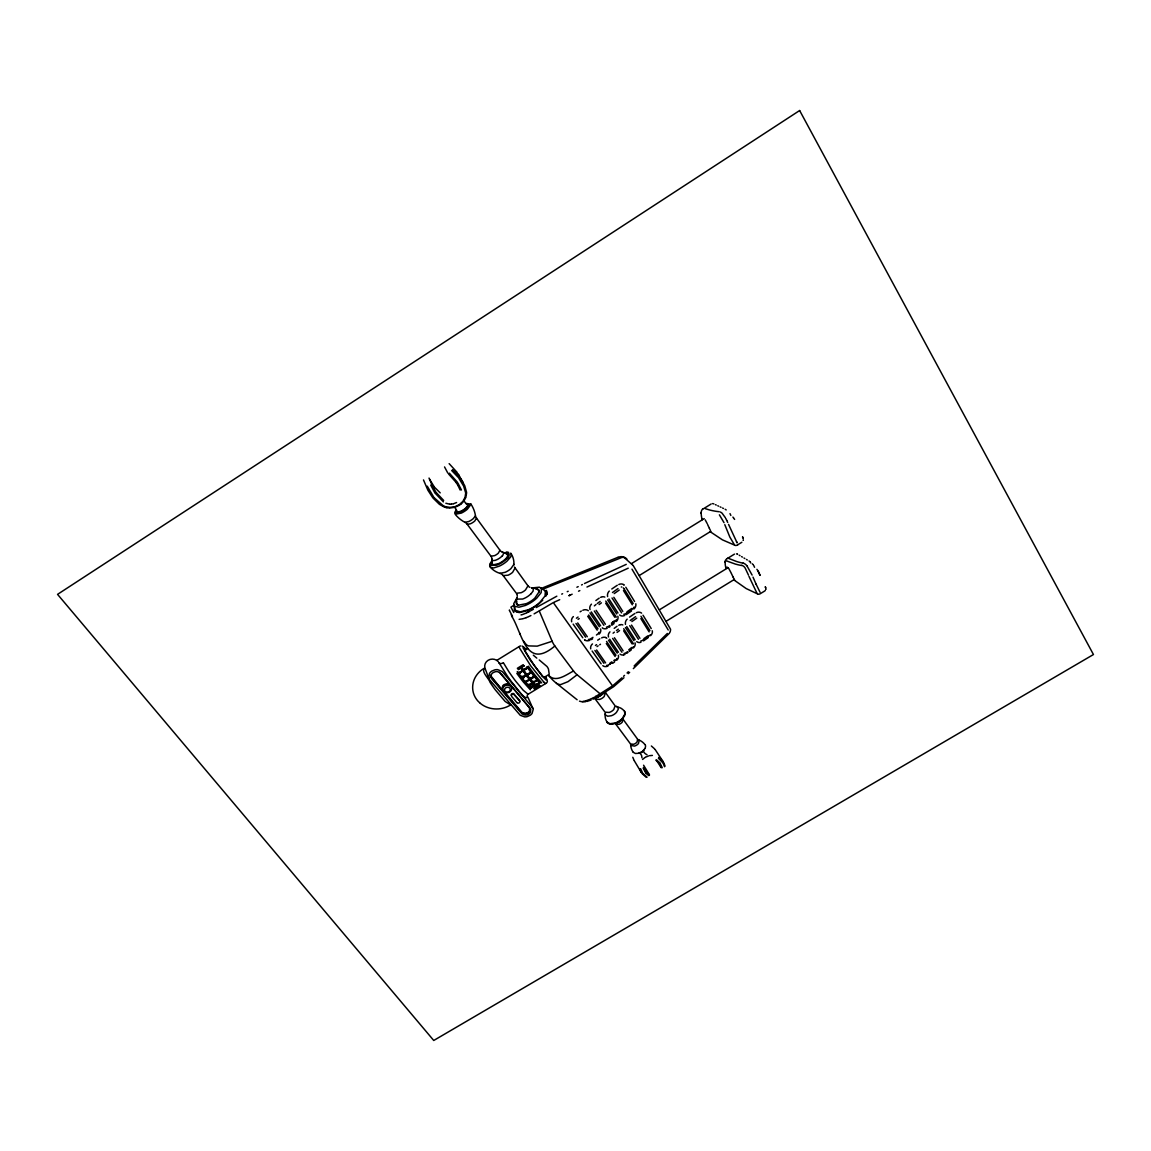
<?xml version="1.0" encoding="UTF-8"?>
<svg xmlns="http://www.w3.org/2000/svg" width="1151" height="1151" viewBox="0 0 1151 1151"><rect width="100%" height="100%" fill="white"/><g stroke="black" fill="none" stroke-linecap="round" stroke-linejoin="round"><path stroke-width="1.5" d="M465.651 493.347L465.09 497.074M466.587 493.016L465.896 497.103M468.198 504.785L466.069 507.807A21.97 20.963 3.5 0 1 461.047 511.145L457.235 512.281L456.63 510.9A6.877 6.546 1 0 0 457.019 511.936M493.261 564.868L498.743 563.558A24.185 22.833 -3.2 0 0 504.57 559.774C506.152 558.753 509.893 554.379 506.267 553.717M534.841 685.42L532.755 682.931M544.193 677.392L549.228 674.299L548.466 669.091A12.488 11.395 -8.6 0 0 548.308 668.717L548.207 668.501A13.049 11.898 -8.5 0 0 546.941 666.458L539.244 659.969M641.941 757.818L641.697 755.962A9.395 8.33 -14.2 0 0 641.107 754.639L639.855 753.128A4.287 3.813 -14.7 0 1 638.647 753.272L635.438 753.488L633.223 752.279M511.361 695.693L511.159 694.571A1.856 1.683 -6.8 0 1 513.475 693.578M536.078 686.442L535.1 685.406M475.435 515.921L475.435 515.547A31.077 29.437 2.9 0 0 472.126 506.066L471.047 504.267L467.335 509.246A29.394 28.056 4.2 0 1 465.234 510.843A28.904 27.595 4.2 0 1 461.407 513.073L455.149 514.281A31.724 30.314 -0.9 0 0 464.975 522.338L468.759 521.532A18.977 18.056 1.6 0 0 473.306 518.583L475.435 515.921L475.737 516.67A6.302 6 -1.7 0 0 475.895 517.058L476.082 517.432A6.589 6.259 -1.7 0 0 476.528 518.123L474.802 520.986A16.157 15.366 0.9 0 1 470.442 523.777L467.263 524.324A6.589 6.244 0.5 0 0 464.99 522.324M765.89 588.852L765.89 588.823A4.489 4.086 -27.3 0 1 765.789 589.341M743.287 539.848L743.287 539.819A4.69 4.331 -28.8 0 1 743.186 540.323M670.414 631.065L670.558 629.698M514.411 607.124L514.324 610.174A3.511 3.252 -7 0 0 515.058 611.296L519.777 612.533L527.331 610.663A39.019 36.53 -6.4 0 0 531.575 608.678A46.04 43.177 -6 0 0 538.826 603.858L542.711 600.232M517.144 596.952L517.116 598.592A1.655 1.539 -7.1 0 0 517.475 599.095L522.612 599.052A21.466 20.071 -6.7 0 0 530.769 593.974M670.227 631.64L669.637 632.877M532.366 682.845L529.834 679.493M464.86 497.721L462.975 501.16M491.146 674.961L491.06 677.579A4.057 3.698 -5.4 0 0 491.693 678.63L522.05 713.98L525.043 715.073A6.129 5.539 -7.7 0 0 527.316 714.771L527.748 714.613A5.352 4.834 -7.7 0 0 528.942 713.965A5.697 5.151 -7.7 0 0 530.424 712.411L530.784 709.261A3.64 3.295 -7.8 0 0 530.323 708.498L500.325 672.86L497.649 671.652A6.345 5.784 -5.5 0 0 495.29 671.724L493.117 672.63A5.913 5.381 -5.5 0 0 491.549 674.213L491.146 674.961A3.511 3.208 -5.3 0 0 491.837 677.148L502.642 690.542A3.539 3.223 -6.3 0 0 503.174 691.406M465.68 497.707L464.026 500.814L465.234 502.627A5.108 4.863 0.6 0 0 466.673 503.951M546.639 594.664L545.919 596.117M726.324 567.515L726.209 568.421M644.934 748.582L642.287 751.488L638.618 753.286M669.306 633.352L633.338 668.616M491.707 561.256L490.599 562.825A5.87 5.51 -4.4 0 0 489.679 565.659M462.558 501.678L459.508 504.455M463.148 501.951L461.465 503.663M516.842 598.031L513.691 603.771L515.13 609.483A3.208 2.978 -7 0 0 515.59 610.39L520.281 611.857L528.482 609.699A41.623 39.005 -6.2 0 0 539.776 602.462L545.013 596.031L545.401 591.312M644.114 749.79A4.604 4.1 -14.7 0 1 643.308 751.042L642.805 751.56A6.82 6.072 -14.6 0 1 640.79 752.826L639.855 753.128M616.389 621.497L617.08 620.634A6.834 6.316 -15.4 0 0 617.31 620.26A6.1 5.626 -15.5 0 0 617.641 619.612A5.64 5.208 -15.5 0 0 617.828 616.245M591.456 604.146L590.837 604.922A6.733 6.23 -14.3 0 0 590.492 605.455A5.582 5.179 -14.3 0 0 589.772 608.203A6.129 5.669 -14.3 0 0 590.06 609.555M633.41 608.131L633.395 608.16A6.863 6.345 -17.2 0 1 632.877 608.649L632.748 608.764A12.963 12.014 -17 0 1 632.129 609.267L627.252 612.677M609.944 631.856L609.181 632.82A5.798 5.323 -15.2 0 0 608.462 634.374A5.251 4.82 -15.1 0 0 608.361 636.316A5.884 5.41 -15.2 0 0 608.534 636.992M633.525 647.898L634.518 646.56A5.41 4.949 -16.2 0 0 635.179 643.495A5.87 5.367 -16.2 0 0 635.035 642.92L635.007 642.833M637.021 662.962L667.35 633.453M599.124 634.129L599.757 633.381A5.568 5.122 -13.8 0 0 600.606 629.007M616.922 660.127L617.526 659.394A6.244 5.712 -14.6 0 0 617.785 659.019A5.223 4.777 -14.7 0 0 618.332 655.279M636.374 663.638L635.582 664.472M635.05 665.019L634.129 665.969M642.546 759.444L645.135 757.416M594.362 605.872L596.031 604.462M530.827 594.017L533.086 591.11L533.301 588.679M629.64 672.313L628.23 673.68M628.345 671.738L627.079 672.961M624.518 675.407L623.554 676.313M623.957 677.738L613.684 686.658L600.951 694.816M621.928 677.81L613.051 685.478M613.08 633.208L614.375 632.144M630.244 620.533L631.511 619.555M612.476 592.52L618.029 588.564M461.278 503.821L459.94 504.843M741.863 542.25L737.59 544.869M631.77 647.452L628.849 649.711M614.433 620.878L611.397 623.209M577.111 674.759L568.033 681.651L560.782 684.557A6.143 5.582 -10.4 0 1 558.062 684.14L556.437 683.277A50.586 46.371 -13 0 1 552.451 679.709A52.486 48.141 -13.2 0 1 548.782 675.551C555.904 682.989 566.522 674.587 573.515 670.99A24.545 22.444 -13.1 0 0 577.111 674.759L600.117 693.794M614.217 593.585L619.209 590.075M631.913 621.554L636.748 618.145M576.421 618.216L578.075 617.037M595.412 645.495L596.578 644.646M631.784 608.447L626.978 611.814M629.28 650.358L632.144 648.128A12.373 11.337 -15.9 0 0 632.546 647.783L632.748 647.581A6.906 6.331 -16.1 0 0 633.136 647.179L633.151 647.164A4.273 3.899 -16.2 0 0 633.467 646.747M629.252 651.437L631.295 649.869M614.202 628.36L617.008 626.273M616.461 630.561L618.317 629.165M617.094 632.417L619.555 630.547M611.613 624.13L614.763 621.713A12.258 11.323 -15.1 0 0 615.253 621.295L615.454 621.094A6.863 6.331 -15.4 0 0 615.871 620.648L615.9 620.619A4.273 3.942 -15.5 0 0 616.202 620.216M611.8 625.266L614.044 623.569M614.692 659.911L613.9 660.487M627.41 651.783L626.777 652.243A12.848 11.769 -15.4 0 1 626.216 652.617L625.928 652.79A6.777 6.201 -15.6 0 1 625.425 653.049M628.072 652.329L626.748 653.322M612.634 622.274L613.627 621.511M595.873 600.563L599.167 598.146M599.11 604.563L601.398 602.836M610.001 625.338L609.181 625.928A12.632 11.668 -14.6 0 1 608.634 626.288L608.476 626.374A7.021 6.474 -14.8 0 1 607.857 626.705M597.311 603.512L600.117 601.398M498.311 661.71A7.611 6.964 -5.1 0 0 484.873 667.695C480.471 671.565 488.916 678.256 490.009 682.241A179.47 166.147 -18.9 0 0 495.405 689.981L505.145 701.448L510.67 704.987A2.734 2.46 -6.8 0 1 511.159 704.743M610.073 626.576L608.893 627.396M578.075 619.367L579.241 618.576M597.024 646.603L598.146 645.84M643.898 638.618L647.855 635.856M629.568 617.109L634.877 613.483M631.568 619.497L635.597 616.691M644.718 639.006L649.006 635.971A12.316 11.309 -17.6 0 0 649.423 635.64L649.639 635.467A6.705 6.158 -17.7 0 0 650.042 635.079L650.056 635.05A4.144 3.784 -17.8 0 0 650.387 634.676M611.785 588.995L617.281 585.255M643.985 639.51L643.265 639.985M627.079 612.792L626.504 613.181A13.035 12.071 -16.5 0 1 626 613.483L625.756 613.627A6.978 6.46 -16.6 0 1 625.194 613.915M648.229 637.596L643.51 640.891M631.568 610.951L626.23 614.62M703.16 508.943L711.117 504.009M596.448 635.007L597.024 634.589A12.632 11.639 -13.4 0 0 597.657 634.1L597.873 633.913A6.618 6.1 -13.6 0 0 598.362 633.438L598.391 633.41A4.259 3.913 -13.7 0 0 598.707 633.021M614.375 661.12L615.008 660.66A12.301 11.251 -14.3 0 0 615.584 660.199L615.756 660.055A6.834 6.244 -14.5 0 0 616.202 659.638A4.172 3.813 -14.6 0 0 616.562 659.206M614.562 662.026L612.591 663.364M580.09 611.828L581.341 611.037M598.448 639.654L597.686 640.172M600.491 644.272L599.7 644.79M598.995 639.294L599.786 638.776M611.857 661.854L609.814 663.221M612.274 662.53L610.231 663.882M592.966 637.337L591.571 638.244A12.618 11.639 -12.9 0 1 590.722 638.733L590.521 638.834A6.791 6.244 -13.1 0 1 589.916 639.093M534.179 676.356L530.079 678.831M610.159 663.94L609.57 664.314A11.913 10.891 -13.9 0 1 608.836 664.717L608.634 664.832A6.633 6.057 -14 0 1 608.059 665.091M592.607 638.834L591.413 639.568M459.307 505.26L455.264 507.145M458.932 504.829L455.091 506.584M513.864 605.282L510.915 607.124L513.792 612.562M539.085 610.98L553.314 602.592L612.519 685.881L598.995 694.485M536.222 607.555L556.825 596.189M631.395 563.673L704.225 518.612M496.8 660.401L519.374 646.445A3.18 2.921 -7.4 0 1 520.669 645.912M639.251 575.529L710.901 531.287M544.869 676.989C544.207 679.335 539.848 672.04 538.812 671.393A186.102 172.42 -23.8 0 1 534.021 665.048L525.36 651.552A12.747 11.711 -8.7 0 1 524.842 650.344L527.734 648.473M517.331 668.299L523.245 664.659M518.094 669.177L523.993 665.551M518.396 669.666C521.748 665.465 524.381 673.119 518.482 672.644L518.108 672.126M524.295 666.026C518.713 667.12 525.446 672.716 527.201 667.278L526.827 666.76M518.396 673.076L522.64 670.457M523.46 669.954L527.734 667.335M518.597 673.364L522.842 670.745M523.662 670.242L527.935 667.609M521.791 677.694L526.05 675.076M526.856 674.572L531.115 671.954M521.993 677.953L526.252 675.335M527.057 674.831L531.316 672.227M529.259 679.378C519.547 686.341 523.576 669.436 529.172 679.291M525.302 682.126L529.532 679.522M530.352 679.018L534.582 676.428M734.453 554.12L726.655 558.954A4.546 4.187 -26.8 0 0 726.267 559.271M528.438 685.305L532.266 682.96M533.273 682.5L537.488 679.91M530.928 687.938C543.157 676.889 518.482 692.197 534.726 685.608M531.244 688.255C532.625 684.859 539.042 686.125 533.474 688.154M539.805 683.003C534.827 683.291 535.603 688.341 539.287 684.629M659.494 609.757L727.993 567.716A6.892 6.345 -25.8 0 1 728.928 568.781L731.345 573.342M534.366 689.204L540.136 685.665M666.256 621.195L734.309 579.471L734.669 580.104M600.52 695.075L599.815 695.492M598.937 694.528L595.714 696.413M538.064 611.584L534.107 613.871M599.585 695.636L598.391 696.326M573.515 670.99L554.868 646.028C526.64 669.709 522.856 635.525 512.454 617.396M533.373 609.267L531.201 610.519M642.905 640.215L642.661 640.344A6.604 6.043 -17.2 0 1 642.172 640.603M456.573 502.527L453.638 503.721M598.218 696.441L594.635 698.384A25.955 23.624 -12.3 0 0 602.966 693.564M595.643 696.441L594.909 696.859M645.553 757.171L648.66 755.905M530.165 611.08L529.748 611.31M541.358 588.406L617.886 557.329M529.302 611.541L528.626 611.9M593.715 697.492L592.017 698.369M542.941 589.154L621.914 557.429A6.676 6.244 -18.2 0 1 624.259 557.573L633.093 565.429M528.726 611.843L527.949 612.246M594.578 698.412L592.938 699.218M584.478 583.514L626.245 564.364M586.952 587.039L628.23 568.177M530.913 615.555L528.64 616.634M527.877 612.274L527.043 612.692M582.392 584.55L581.557 584.967M553.991 602.261L559.703 599.7M579.816 590.592L578.521 591.211M578.205 586.607L576.881 587.24M591.47 698.628L590.765 698.974M624.935 654.387L624.979 654.372A6.503 5.942 -15.5 0 1 624.23 654.674A5.496 5.021 -15.5 0 1 623.583 654.861M618.763 625.238L620.13 624.748M526.453 612.965L522.468 614.548M572.162 594.204L571.5 594.506M570.033 595.182L569.169 595.571M570.896 594.779L569.4 595.47M600.592 597.355L601.628 596.966M568.177 591.269L567.227 591.7M568.954 595.671L569.702 595.326M589.988 699.319L585.83 700.844M624.748 615.411L624.461 615.54A5.611 5.179 -16.5 0 1 622.633 615.986A4.302 3.985 -16.5 0 1 619.626 614.951M527.949 616.936L526.151 617.684M562.609 593.729L561.717 594.117M591.096 700.038L586.852 701.463M554.868 646.028A26.387 24.315 -12.2 0 1 552.149 641.28L537.186 646.143L528.467 645.898A8.158 7.51 -8.2 0 1 526.252 644.603L523.662 641.251M526.007 617.742L523.345 618.619M618.216 557.199L620.288 556.724A8.014 7.496 -18 0 1 626.489 558.638L626.849 559.012M466.213 503.634L469.45 503.951L466.443 508.008A24.315 23.207 3.8 0 1 464.054 509.879A22.718 21.668 3.6 0 1 460.702 511.749L455.882 513.029L455.796 510.915A12.244 11.625 0.3 0 1 456.415 510.109A5.007 4.762 2.5 0 0 455.724 508.8L454.631 507.332L450.127 507.994M532.539 587.888L539.387 587.183L544.581 590.463A3.208 2.993 -9.5 0 1 545.315 591.182L546.063 592.247M504.642 552.84L506.397 552.422M466.284 503.692L467.162 503.462M521.863 614.72L521.015 614.922M454.458 506.771L450.343 507.332M522.597 618.821L519.115 619.353M504.857 552.926C510.181 550.538 510.454 557.055 506.339 559.156A28.214 26.66 -2.9 0 1 496.656 565.184L490.772 565.4M585.154 701.017L582.881 701.391M453.149 503.85L451.437 504.109M649.682 755.66L652.401 755.416M585.557 701.722L582.953 701.894M506.757 552.365L507.289 552.322A6.69 6.287 -5.7 0 1 508.598 552.336M612.706 724.051L612.087 724.108A5.798 5.208 -13.4 0 1 607.009 722.411M451.235 504.124L449.969 504.138M467.004 504.167L468.126 504.526M449.394 507.979L446.962 507.749M449.609 507.332L445.552 506.641M536.078 588.837L538.193 589.398A2.302 2.144 -8.9 0 1 538.812 589.959A2.863 2.676 -8.8 0 1 539.172 591.672L534.769 598.218A30.171 28.228 -6.5 0 1 526.338 603.656L518.238 605.196A2.719 2.532 -7.1 0 1 516.468 604.016A3.755 3.482 -7.2 0 1 516.598 601.498M449.408 504.109L445.869 503.26M582.305 701.851L579.485 701.16M446.689 507.706L444.991 507.289M727.044 567.198L727.245 567.256A3.136 2.877 -26.1 0 1 727.993 567.731M623.338 556.955L622.864 556.839A7.884 7.381 -18 0 0 621.713 556.681M511.26 553.832L510.799 556.825L507.001 561.141A31.106 29.394 -2.8 0 1 503.318 563.932A31.235 29.509 -2.8 0 1 499.217 566.177L493.578 567.975L490.441 567.299A20.517 19.322 -5.5 0 0 499.98 573.356L505.26 572.277A21.711 20.445 -4.3 0 0 510.958 568.594L513.907 564.35A5.309 4.992 -7.1 0 0 513.907 565.04M734.611 545.128L722.454 539.862L710.21 531.719M513.475 693.564L519.302 700.081M444.329 507.073L439.437 504.354L433.208 498.239M757.502 593.887L746.179 588.564L734.496 580.334M444.876 506.411L443.308 505.749M647.006 754.768L645.366 753.761A10.373 9.222 -15.5 0 1 644.085 752.423L643.308 751.042M705.347 508.684L709.606 509.979A59.19 55.593 -34.7 0 0 712.34 510.627L714.08 510.972A55.003 51.622 -34.3 0 0 719.03 511.691M715.433 504.656L716.253 505.044M717.778 505.764L718.612 506.167M722.569 508.023L723.432 508.44M720.152 506.886L721.015 507.289M443.106 505.649L434.215 497.764M737.532 554.221L737.59 554.264A4.748 4.374 -27.4 0 0 736.482 553.818M646.286 777.342L641.913 773.4M649.193 774.623L646.617 772.623M647.092 777.213L642.963 773.501M648.862 775.645L646.258 773.601M536.452 686.039L535.546 685.233M725.144 509.26L726.209 509.936M739.187 555.199L739.992 555.674M741.575 556.595L742.395 557.084M743.992 558.019L744.826 558.508M746.452 559.458L747.301 559.962M749.013 560.983L749.992 561.702M523.604 647.265L526.05 649.509M546.006 679.939L542.351 676.256M651.365 745.992L654.674 748.941M719.389 514.828L724.022 522.683M655.782 760.135L658.689 762.739M443.408 501.894L435.136 493.16M658.775 757.315L663.336 761.948L655.178 749.574M656.574 759.905L659.652 762.681M658.401 758.236L662.947 762.883M536.798 658.127L533.316 655.178M443.667 500.44L436.186 492.499M556.437 683.277L577.111 699.75M449.135 463.637L457.235 472.514M440.214 492.873L434.675 487.391M480.327 703.362L482.327 704.844A24.559 22.329 -5.6 0 0 510.497 705.016M480.125 703.189L478.053 701.204A24.157 21.955 -5.6 0 1 473.593 693.564L473.378 692.816A24.588 22.344 -5.6 0 1 483.794 668.501M448.559 473.982L456.199 482.528M452.516 469.651L459.177 476.629M523.676 647.121L525.978 649.423M449.336 473.162L457.321 482.14M451.696 470.529L458.141 477.291M530.381 689.852L523.446 682.097A204.49 189.498 -23.7 0 1 517.734 674.615L516.813 673.335M544.006 682.313L530.74 665.868L519.748 648.358A6.028 5.539 -7.7 0 1 519.187 646.603M530.784 688.672L528.424 686.125M530.122 687.881L529.1 686.845M541.704 682.917L535.848 676.198A231.912 214.733 -27.5 0 1 533.042 672.616L532.093 671.364A235.236 217.812 -27.8 0 1 528.352 666.228M540.438 682.773L539.761 682.083M535.229 684.917L533.129 682.687M752.294 563.803L753.272 564.853M539.948 682.284L538.164 680.342M623.295 587.859L624.317 589.211M529 686.902L528.108 685.78M633.223 565.573L670.529 629.209M528.295 686.125L526.942 684.471M757.07 593.441L748.941 576.349M532.798 682.313L530.223 679.263M746.826 565.616L752.107 575.083M535.834 677.579L538.021 680.169M525.043 682.212L527.532 685.277M542.466 676.385L530.251 660.142L522.971 647.711M505.217 692.758L522.094 712.455L524.942 713.39A5.554 5.007 -7.7 0 0 526.654 713.116L527.46 712.8A4.446 4.014 -7.7 0 0 528.482 712.095A4.69 4.244 -7.7 0 0 529.618 710.527L529.474 707.923L510.425 685.003L508.282 683.895A5.453 4.964 -6.3 0 0 506.483 683.795L503.937 684.701A5.525 5.021 -6.3 0 0 502.67 685.91L502.081 689.104M504.541 692.485A4.043 3.683 -6.3 0 1 502.642 690.542L491.132 677.191A4.129 3.755 -5.3 0 1 490.873 676.831M504.009 692.197L521.432 712.512L524.439 713.606A6.287 5.683 -7.6 0 0 526.712 713.289L527.144 713.145A5.453 4.921 -7.7 0 0 529.762 711.045L530.366 708.57M518.123 673.162L517.259 671.58M511.677 696.484L516.9 702.614M646.215 772.177L645.222 770.81M526.726 684.341L524.137 681.205A198.404 183.858 -23.3 0 1 518.655 674.026L517.777 672.803M519.605 700.815L513.706 694.254A2.043 1.856 -6.8 0 0 512.727 694.254L512.137 694.499A1.611 1.468 -6.8 0 0 511.389 695.578M621.943 652.229L612.634 638.402M645.797 773.098L643.107 768.005M499.548 672.385L509.692 684.428M606.548 641.438L615.972 655.221M527.287 696.556L527.475 696.787A8.143 7.381 -7.4 0 1 528.482 698.427L533.244 709.347L532.05 713.476A8.345 7.539 -7.7 0 1 530.251 715.231L527.244 716.598A8.963 8.1 -7.7 0 1 524.597 716.857L520.238 715.275L489.693 679.867A5.899 5.381 -5.3 0 1 488.758 678.299L485.132 668.544M640.963 616.274L649.927 630.633M535.747 677.479L535.114 676.702M524.568 681.637L521.777 678.097M529.446 679.004L526.568 675.335M623.713 628.719L633.51 643.898M434.258 486.873L429.51 479.147M529.834 678.773L526.957 675.105M432.661 497.563L427.899 490.225L423.482 479.924M605.771 601.052L615.512 615.986M433.754 497.203L427.251 486.168M534.841 676.356L533.819 675.076M734.352 544.668L729.849 537.071L724.785 524.655M660.055 763.171L662.257 767.703M659.077 763.199L659.739 764.106M534.193 675.551L533.46 674.601M621.598 612.879L612.03 597.973M533.532 674.687L532.007 672.716M532.726 673.666L531.647 672.242M458.731 478.039L463.637 486.082L465.637 492.757M459.623 477.219L462.803 481.952M521.461 677.666L518.425 673.565M732.928 517.058L733.46 517.792M531.719 672.357L527.618 666.731M526.539 674.544L523.576 670.515M526.136 674.788L523.187 670.76M499.98 573.342A5.971 5.597 -4.8 0 1 501.649 574.148L502.066 574.45A6.748 6.316 -4.8 0 1 503.203 575.615L516.353 593.254L521.144 592.707A15.28 14.287 -6.6 0 0 524.007 591.125A15.639 14.632 -6.6 0 0 525.518 589.916L527.964 585.859L514.468 567.069M467.263 524.324L490.959 556.206L494.585 555.631A13.74 12.978 -3.3 0 0 498.354 553.127L499.937 550.264M615.325 723.591A2.259 2.029 -13.5 0 1 615.627 723.921L630.518 743.963L633.51 744.28A6.172 5.51 -14.4 0 0 635.352 743.488L635.697 743.258A6.345 5.669 -14.4 0 0 637.093 741.891L637.625 739.259M756.898 569.328L758.106 571.04M615.627 723.921L618.778 724.353A6.589 5.913 -13.8 0 0 621.022 723.288A6.877 6.187 -13.8 0 0 622.216 722.195L623.065 719.26L637.582 739.187M529.589 669.479L528.985 668.645M733.547 517.907L734.611 519.418M476.514 518.123L499.908 550.207A5.712 5.395 -5.3 0 0 501.865 551.89M603.872 625.295L594.304 611.023M605.412 692.456L615.109 705.851L613.771 709.52A9.596 8.661 -13.3 0 1 612.116 710.987A9.237 8.33 -13.3 0 1 609.095 712.455L605.038 712.167L595.211 698.988L599.47 699.463A9.697 8.791 -12.9 0 0 602.548 697.966A10.071 9.122 -12.8 0 0 604.217 696.47L605.469 692.542M528.266 667.652L528.827 668.429M503.203 575.615L508.166 575.169A16.776 15.769 -5 0 0 512.627 572.32L515.072 568.062M522.755 670.17L521 667.666M523.144 669.925L521.389 667.422M512.497 616.361L509.49 610.591M573.14 624.115L582.78 637.783M592.118 651.02L601.167 663.839M575.96 623.468L585.586 637.179M594.894 650.459L603.915 663.321M638.445 639.309L629.741 625.698M587.672 616.217L597.168 630.144M577.701 622.964L587.312 636.719M596.606 650.013L605.613 662.89M606.304 643.538L615.138 656.516M588.621 614.979L598.031 628.834M589.974 612.879L599.34 626.734M608.419 640.143L617.195 653.135M591.283 611.944L600.635 625.813M609.685 639.237L618.447 652.243M435.711 491.808L432.416 485.823M434.733 492.585L430.719 485.089M633.05 752.049L632.777 751.617A17.207 15.323 -15.3 0 1 630.662 744.496A2.173 1.928 -14.4 0 0 630.906 745.373L634.359 746.093A6.733 6.014 -14.5 0 0 636.863 744.97A7.208 6.431 -14.4 0 0 638.503 743.431L639.136 740.395A2.101 1.87 -14.7 0 0 638.186 739.676L640.085 740.525A17.366 15.438 -14.1 0 1 644.905 744.524M596.117 610.318L605.426 624.259M614.418 637.74L623.123 650.804M624.475 711.304L624.892 714.052L622.418 718.253A16.474 14.848 -13.5 0 1 620.317 720.238L617.799 721.864A15.625 14.071 -13.5 0 1 615.08 723.015L609.972 723.706L606.965 722.008M605.656 603.21L614.792 617.253M623.612 630.834L632.158 643.97M456.602 483.147L458.055 485.578M491.06 556.365L491.304 556.767A5.496 5.165 -3.3 0 1 491.822 558.336M705.218 519.864L707.045 523.345M607.642 599.887L616.691 613.929M625.453 627.511L633.942 640.661M659.768 764.163L661.134 767.444M457.796 482.859L461.436 489.995M608.951 598.937L617.986 612.979M626.734 626.576L635.194 639.755M656.933 761.027L661.25 767.731M615.555 616.058L615.785 616.404A10.604 9.769 -14.9 0 1 616.217 617.224M613.828 597.297L622.806 611.411M631.511 625.079L639.927 638.301M624.36 589.283L633.179 603.541M623.468 590.535L632.316 604.793M642.503 772.81L640.704 768.882M457.954 473.622L458.673 474.831M640.848 618.562L649.106 631.885M625.799 587.24L634.546 601.455M643.021 615.224L651.221 628.561M643.582 765.214L649.524 774.925M645.107 770.595L643.711 767.458M634.345 760.825L641.337 772.522M631.971 569.169L668.213 630M663.293 763.444L664.544 766.739M458.717 474.888L464.759 485.794L466.587 492.369M663.724 762.581L665.033 766.048M634.143 760.494L632.791 757.286M641.136 772.163L639.726 768.897M725.389 517.72L722.137 513.245A8.891 8.287 -28.6 0 0 721.706 512.886A6.748 6.287 -28.8 0 0 720.195 511.979M545.416 676.644L547.056 680.169M734.266 579.385L733.058 577.054M458.127 485.693L460.112 490.024M503.476 662.89L508.613 671.306A227.481 210.82 -25.3 0 0 515.634 681.133L523.201 690.226L528.108 694.269L545.819 683.421A2.877 2.619 -9.1 0 0 547.387 681.205M710.412 530.381L709.39 528.395M444.545 466.932L447.811 473.061M760.034 592.233L756.135 584.248M499.074 662.832L507.03 675.551A265.809 246.17 -28.5 0 0 512.281 682.788C514.756 684.903 525.244 701.563 527.431 696.887M725.763 518.439L726.756 520.41M545.56 677.018L546.596 679.32M736.525 541.689L737.057 542.725M736.985 542.581L728.554 524.367M503.735 552.768L502.8 555.372A10.661 10.057 -4.1 0 1 502.411 555.804M520.223 634.388L519.648 633.194M732.986 576.896L731.504 573.702M709.261 528.108L707.52 524.367M726.885 520.698L727.705 522.453M750.337 562.134L750.74 562.997M730.007 513.605L730.856 515.461M753.689 565.4L754.552 567.299M765.314 586.809L765.717 587.701M742.568 537.1L743.1 538.251M758.25 571.543L759.833 575.011M765.329 587.082L765.703 587.902M742.553 536.783L743.129 538.049M758.279 571.328L760.106 575.371M512.382 617.238L511.26 614.749M756.221 584.463L752.999 577.111M429.035 478.053L432.272 485.492M539.229 610.893L552.149 641.28M519.475 700.355L519.777 701.074M510.972 685.924L511.576 687.348A3.913 3.554 -6.4 0 1 511.735 687.866M455.868 482.053L456.156 482.787M502.642 690.542L503.059 687.564A5.266 4.777 -6.4 0 1 504.455 686.14A4.892 4.446 -6.4 0 1 505.577 685.564L505.98 685.435A5.611 5.108 -6.4 0 1 508.497 685.233L511.087 686.557A3.525 3.194 -6.4 0 1 511.576 687.348M748.452 575.083L745.172 568.062A7.51 6.892 -26.9 0 0 741.748 565.27M488.758 678.299L489.477 673.421A8.589 7.827 -5.5 0 1 491.765 671.119L494.93 669.824A9.237 8.417 -5.5 0 1 497.678 669.652L502.224 671.493L532.237 707.318A5.251 4.748 -7.9 0 1 532.913 708.397M513.806 605.124L513.907 605.426A2.633 2.446 -6.8 0 0 514.454 606.203L518.914 607.224L525.374 605.469A37.451 35.091 -6.1 0 0 536.769 598.132L541.143 592.636L541.43 588.521A2.863 2.662 -9.1 0 0 540.697 587.758M702.225 519.734L702.153 519.475A27.61 25.696 -30.1 0 1 701.276 514.727L701.189 513.461M529.906 587.341A5.554 5.194 -8.5 0 1 529.259 586.981L528.913 586.722A6.187 5.784 -8.5 0 1 527.791 585.557M624.216 710.958A15.265 13.726 -13.5 0 0 620.576 708.009L616.03 706.383A2.949 2.647 -13.9 0 1 617.986 707.491L618.216 709.433L616.447 712.383A11.74 10.589 -13.4 0 1 614.375 714.195A10.978 9.899 -13.4 0 1 611.253 715.749L607.656 716.224L605.57 715.03A3.122 2.806 -13.3 0 1 605.354 713.246L605.21 713.893A14.834 13.337 -14 0 0 606.879 721.792M599.095 632.244A2.719 2.503 -13.8 0 1 598.894 632.705M588.952 639.352A2.575 2.374 -13.1 0 1 588.406 639.366M490.297 567.141A2.993 2.82 -4.1 0 1 489.822 566.119M510.656 553.127A2.993 2.82 -5.8 0 1 511.145 553.645M522.18 646.085A4.043 3.712 -7.3 0 1 522.683 646.373M511.274 553.89A20.171 18.948 -4.2 0 1 513.907 564.35M531.704 587.801A13.841 12.877 -8.2 0 1 537.79 589.686M538.179 589.859A2.532 2.36 -8.9 0 1 539.172 591.902M621.31 587.01A2.086 1.942 -17.1 0 1 621.77 587.01M616.562 619.454A2.734 2.532 -15.6 0 1 616.375 619.914M606.937 627.022A2.273 2.086 -14.8 0 1 606.39 627.065M624.288 614.202A2.288 2.115 -16.6 0 1 623.756 614.246M634.1 607.037A2.69 2.489 -17.4 0 1 633.899 607.483M726.065 568.45A25.495 23.408 -28.2 0 1 725.245 564.594L725.13 561.918A4.59 4.23 -26.9 0 1 725.562 560.077M612.749 723.921A14.431 12.992 -13.6 0 0 623.957 716.699A5.928 5.338 -14 0 0 624.72 711.318M641.294 640.891A2.187 2 -17.2 0 1 640.79 640.934M624.547 653.365A2.158 1.971 -15.6 0 1 624.029 653.423M470.529 503.649A2 1.914 0.4 0 1 470.86 503.994M765.343 590.334A2.619 2.388 -27.4 0 1 764.523 591.125L760.466 593.585A3.295 3.007 -27 0 1 758.106 594.204M502.987 552.307A9.208 8.661 -4.9 0 1 507.85 555.142M502.771 552.235A4.705 4.431 -5.2 0 1 502.196 552.034M616.936 658.473A2.69 2.46 -14.7 0 1 616.749 658.904M607.138 665.336A2.489 2.273 -14 0 1 606.62 665.35M509.447 610.39A3.482 3.237 -6.5 0 1 509.389 609.987M701.232 513.101A5.122 4.791 -28.5 0 1 702.714 508.943M702.455 519.346A1.468 1.367 -27.8 0 1 702.355 518.914M737.647 544.955A3.683 3.41 -28.5 0 1 735.057 545.401M454.731 513.231A3.079 2.935 1.6 0 1 455.033 511.95A5.438 5.165 1.3 0 1 455.292 511.432L455.35 511.346A9.927 9.424 0.7 0 1 456.386 510.022A4.777 4.546 2.4 0 1 456.53 510.54M491.865 558.724A4.647 4.359 -3.4 0 1 491.865 559.372M712.498 503.62A3.77 3.511 -29.3 0 1 713.893 503.951M645.193 744.711A4.374 3.899 -14.8 0 1 644.805 748.51M516.626 593.715A5.971 5.568 -6.3 0 1 516.957 594.405M517.173 595.182A5.194 4.849 -6.4 0 1 517.259 595.801M527.172 695.463A2.503 2.273 -8 0 1 528.323 694.254M466.788 504.023A7.035 6.69 1.1 0 1 468.155 505.145M531.532 587.859A2.331 2.173 -8.4 0 1 533.373 588.621M511.792 687.852A4.762 4.331 -6.3 0 1 505.03 692.442M623.597 654.919A4.201 3.841 -15.5 0 1 620.001 654.085M622.82 624.935A3.899 3.582 -15.9 0 0 621.022 624.619A4.23 3.885 -15.9 0 0 620.475 624.676M743.186 563.04A9.294 8.532 -26.9 0 1 746.769 565.659M743.129 563.184A58.643 54.27 -32 0 1 736.439 561.443L729.346 558.695A2.403 2.216 -26.8 0 0 727.432 558.35M582.794 610.275A5.179 4.791 -13.2 0 1 588.362 610.706M571.659 621.813A5.755 5.309 -12.4 0 1 573.371 616.591M585.111 640.129A5.597 5.151 -13.1 0 1 584.521 639.726M589.902 640.244A5.266 4.849 -13 0 1 585.025 640.244M605.656 637.568A4.849 4.446 -14.2 0 1 606.778 638.258M601.628 637.884A4.992 4.575 -14.2 0 1 605.699 637.453M590.708 648.876A5.554 5.093 -13.5 0 1 592.477 643.927M602.807 665.652A4.877 4.46 -14 0 0 603.93 666.314A4.23 3.856 -14 0 0 604.534 666.501A5.367 4.906 -14 0 0 607.958 666.069M492.671 564.249A9.064 8.517 -4.9 0 1 491.851 559.515L492.614 560.638L495.131 560.379A16.934 15.985 -3.4 0 0 502.354 555.76M519.849 701.376A1.669 1.511 -7.2 0 1 517.375 702.988M546.984 593.571A6.633 6.187 -9.3 0 1 546.754 594.391M546.135 590.305A3.813 3.554 -9.5 0 1 546.941 593.571M625.468 624.36A6.086 5.597 -16.9 0 1 627.166 619.137M636.302 612.735A4.877 4.489 -17.7 0 1 641.611 613.123M652.229 630.748A5.395 4.949 -17.8 0 1 652.344 631.395A5.122 4.69 -17.9 0 1 652.372 632.043A4.748 4.359 -17.9 0 1 652.315 632.676A6.201 5.683 -17.8 0 1 650.531 635.669M640.963 642.2A5.079 4.662 -17.1 0 1 639.611 642.517A4.072 3.726 -17.1 0 1 636.733 641.596M602.39 596.808A4.259 3.942 -15.1 0 1 604.836 597.11M607.21 628.288A4.69 4.316 -14.7 0 1 602.793 628.288A5.223 4.82 -14.8 0 1 602.318 627.77M518.497 605.239A2.547 2.374 -7.1 0 1 517 604.16A2.489 2.316 -7.1 0 1 516.842 603.656M516.756 603.253A13.74 12.79 -8.2 0 1 516.943 597.614M607.613 596.563A6.287 5.827 -16.2 0 1 609.282 591.067M618.778 584.55A5.021 4.676 -17.1 0 1 623.684 584.579M623.583 584.708A5.525 5.136 -17 0 1 624.159 585.154M635.798 603.757A6.014 5.554 -17.3 0 1 633.971 608.994M724.885 562.379A1.655 1.525 -26.6 0 1 727.633 561.314L735.244 564.033A59.91 55.449 -31.8 0 0 741.647 565.501M503.304 662.717A3.453 3.165 -5.7 0 1 498.959 662.99M701.204 513.274A2.734 2.561 -28.2 0 1 701.304 512.411M493.204 565.069A1.77 1.655 -4.2 0 1 492.038 562.868M519.202 612.461A4.546 4.216 -7.1 0 1 516.036 611.167M545.646 683.55A5.597 5.108 -9.5 0 1 544.178 682.327M622.058 719.317A8.589 7.726 -13.7 0 1 616.102 723.145M546.221 592.333A3.856 3.597 -9.5 0 1 546.437 594.851M490.254 565.429A4.992 4.69 -4.4 0 1 492.067 561.659M603.11 693.477A14.575 13.236 -12.6 0 1 596.837 697.434M504.483 689.967L504.627 690.888A1.827 1.655 -6.3 0 0 505.044 691.434L506.469 692.039A3.813 3.467 -6.3 0 0 507.936 691.996L508.771 691.722A2.877 2.604 -6.4 0 0 509.476 691.247A3.194 2.892 -6.3 0 0 510.325 689.909L509.821 687.953L508.109 687.276A3.813 3.467 -6.4 0 0 506.613 687.449L506.066 687.665A2.82 2.561 -6.4 0 0 505.361 688.154A3.108 2.82 -6.4 0 0 504.512 689.737L504.483 689.967M799.643 110.525L57.55 594.362L433.74 1040.475L1093.45 654.531L799.643 110.525M522.914 671.062C511.85 676.817 531.589 679.363 522.914 671.062M527.762 668.069C519.864 667.94 527.762 678.745 530.64 671.997L527.762 668.069M531.201 672.745C520.151 678.27 539.603 680.442 531.201 672.745M529.69 679.939C518.626 685.147 537.546 686.643 529.69 679.939M534.51 676.975C523.446 682.183 542.308 683.708 534.51 676.975M537.445 680.471C526.295 685.104 544.294 686.054 537.445 680.471"/></g></svg>
